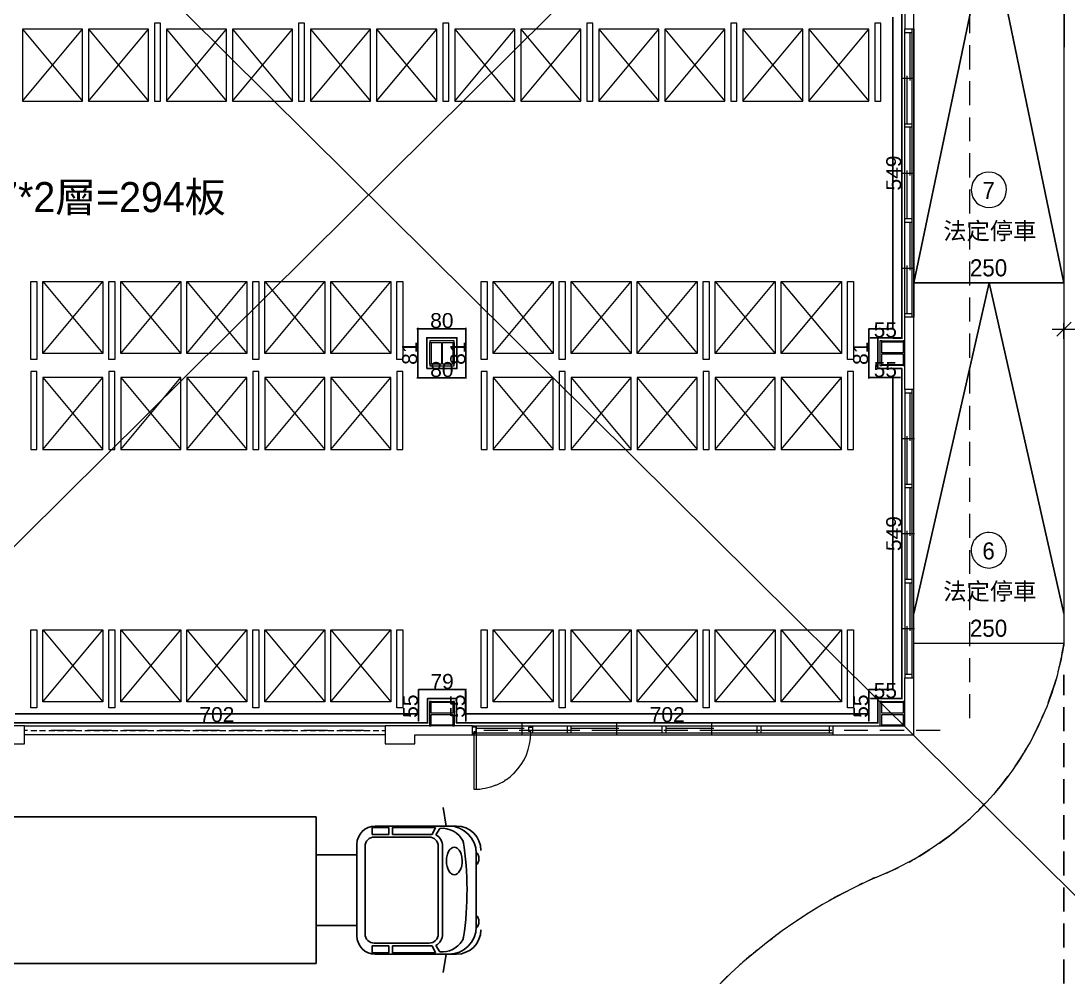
# Model space of a CAD drawing. Header units: millimetres. Extents: x -15161 to 10473752, y -72817 to 33960.
# Drawn here: x 37351 to 39095, y 73 to 1664 of the extents above; entities that cross this region are included whole.
import ezdxf

# ---------------------------------------------------------------- set-up
doc = ezdxf.new("R2010")
doc.units = ezdxf.units.MM
doc.layers.add('PDF_幾何圖形', color=7, linetype='Continuous')
doc.layers.add('PDF_文字', color=7, linetype='Continuous')
doc.styles.add('PDF PMingLiU', font='PMingLiU.ttf')
doc.styles.get("Standard").update_dxf_attribs({"font": 'arial.ttf'})
doc.dimstyles.new('ISO-25', dxfattribs={"dimtxt": 25, "dimasz": 2.5, "dimexe": 1.25, "dimexo": 0.625, "dimtad": 1, "dimdec": 0, "dimtxsty": 'Standard', "dimcen": 2.5, "dimadec": 0, "dimazin": 0, "dimtfac": 1, "dimtdec": 0, "dimtmove": 0, "dimatfit": 3, "dimfxl": 1, "dimarcsym": 0})

# ---------------------------------------------------------------- blocks, each defined once
blk = doc.blocks.new('拆除後的建築底圖1131126')
at = {"layer": 'PDF_幾何圖形', "lineweight": 0}
for points in [[(13204.8, 3028.9), (12854.7, 3028.9, -0.000209), (12854.3, 625.2)], [(13203.6, 660.3, 0.011407), (13204.8, 702.3, -0.254152), (12816.2, -11.6)], [(12843.7, 576.5, -0.029059), (12822.9, 515.1, -0.063435), (12758.2, 402.5, -0.131849), (12552, 242.9, 0.263444), (12040.5, -420.6), (12269.6, -391.4), (12411, -373.2, -0.124958), (12546.5, -169.9, -0.064904), (12646.8, -99.2)], [(11908.4, 391.9, -0.098021), (11872.4, 384.7), (11872.4, 478.7), (11875.4, 478.7), (11875.4, 384.7)]]:
    blk.add_lwpolyline(points, format="xyb", dxfattribs=at)
for points in [[(12854.7, 1228.6), (12729.8, 1828.5), (12604.5, 1228.6), (12729.8, 1828.5)], [(12604.5, 1228.6), (12604.5, 1828.5), (12854.7, 1828.5), (12854.7, 1228.6)], [(12854.7, 1828.5), (12854.7, 1228.6), (12604.5, 1228.6), (12604.5, 1828.5)], [(12589.6, 1171.4), (12589.6, 1651.1), (12604.5, 1651.1), (12604.5, 1171.4)], [(12854.7, 678.1), (12729.8, 1228.6), (12604.5, 678.1), (12729.8, 1228.6)], [(12604.5, 628.2), (12604.5, 1228.6), (12854.7, 1228.6), (12854.7, 628.2)], [(12854.7, 1228.6), (12854.7, 628.2), (12604.5, 628.2), (12604.5, 1228.6)], [(11798.3, 1093.1), (11798.3, 1090.5), (11839, 1090.5), (11839, 1093.1), (11819.5, 1093.1), (11819.5, 1129.1), (11839, 1129.1), (11839, 1132), (11798.3, 1132), (11798.3, 1129.1), (11817.8, 1129.1), (11817.8, 1093.1)], [(11798.3, 1093.1), (11798.3, 1129.1), (11800.4, 1129.1), (11800.4, 1093.1)], [(11837.3, 1093.1), (11837.3, 1129.1), (11839, 1129.1), (11839, 1093.1)], [(12586.7, 1090.9), (12589.6, 1090.9), (12589.6, 1131.6), (12586.7, 1131.6), (12586.7, 1112.1), (12551.1, 1112.1), (12551.1, 1131.6), (12548.1, 1131.6), (12548.1, 1090.9), (12551.1, 1090.9), (12551.1, 1110.4), (12586.7, 1110.4)], [(12551.1, 1129.5), (12551.1, 1131.6), (12586.7, 1131.6), (12586.7, 1129.5)], [(12551.1, 1090.9), (12551.1, 1092.6), (12586.7, 1092.6), (12586.7, 1090.9)], [(12854.7, 575.7), (12854.7, 541.8)], [(11836.8, 491), (11839.4, 491), (11839.4, 531.2), (11836.8, 531.2), (11836.8, 512.2), (11800.8, 512.2), (11800.8, 531.2), (11797.9, 531.2), (11797.9, 491), (11800.8, 491), (11800.8, 510), (11836.8, 510)], [(11800.8, 529.5), (11800.8, 531.2), (11836.8, 531.2), (11836.8, 529.5)], [(12586.7, 491), (12589.6, 491), (12589.6, 531.2), (12586.7, 531.2), (12586.7, 512.2), (12551.1, 512.2), (12551.1, 531.2), (12548.1, 531.2), (12548.1, 491), (12551.1, 491), (12551.1, 510), (12586.7, 510)], [(12551.1, 529.5), (12551.1, 531.2), (12586.7, 531.2), (12586.7, 529.5)], [(12854.7, 521.9), (12854.7, 482.1)], [(10282.5, 168.8), (10282.5, 145.9), (10289.3, 145.9), (10289.3, 73.9), (10354.1, 73.9), (10354.1, 475.7), (10418.4, 475.7), (11018.4, 475.7), (11073.4, 475.7), (11073.4, 460.9), (11123.4, 460.9), (11123.4, 491), (11018.4, 491), (10418.4, 491), (10339.3, 491), (10339.3, 216.2), (10282.5, 216.2), (10282.5, 168.8)], [(11800.8, 491), (11800.8, 492.7), (11836.8, 492.7), (11836.8, 491)], [(12551.1, 491), (12551.1, 492.7), (12586.7, 492.7), (12586.7, 491)], [(12854.7, 461.8), (12854.7, 422)], [(12854.7, 402.1), (12854.7, 361.8)], [(12854.7, 341.9), (12854.7, 301.7)], [(12854.7, 281.8), (12854.7, 242)], [(12854.7, 221.7), (12854.7, 181.9)], [(12854.7, 162), (12854.7, 121.8)], [(12854.7, 101.9), (12854.7, 61.7)]]:
    blk.add_lwpolyline(points, close=True, dxfattribs=at)
at = {"layer": 'PDF_幾何圖形', "lineweight": 5}
for points in [[(12604.5, 1228.6), (12604.5, 1828.5), (12854.7, 1828.5), (12854.7, 1228.6)], [(12604.5, 628.2), (12604.5, 1228.6), (12854.7, 1228.6), (12854.7, 628.2)]]:
    blk.add_lwpolyline(points, close=True, dxfattribs=at)
at = {"layer": 'PDF_幾何圖形', "lineweight": 0}
for points in [[(12604.5, 1651.1), (12604.5, 1791.3), (12589.6, 1791.3), (12589.6, 1651.1)], [(12697.2, 1684.1), (12697.2, 1643.9)], [(12589.6, 1645.2), (12601.5, 1645.2)], [(12597.7, 1645.2), (12597.7, 1565.2)], [(12601.5, 1651.1), (12601.5, 1171.4)], [(12697.2, 1624), (12697.2, 1583.8)], [(12593.5, 1493.2), (12593.5, 1573.2)], [(12585.4, 1569.4), (12605.7, 1569.4)], [(12697.2, 1563.9), (12697.2, 1524.1)], [(12697.2, 1503.8), (12697.2, 1464)], [(12589.6, 1493.2), (12601.5, 1493.2)], [(12601.5, 1487.3), (12589.6, 1487.3)], [(12597.7, 1487.3), (12597.7, 1407.2)], [(12697.2, 1444.1), (12697.2, 1403.8)], [(12593.5, 1335.3), (12593.5, 1415.3)], [(12585.4, 1411), (12605.7, 1411)], [(12697.2, 1383.9), (12697.2, 1343.7)], [(12589.6, 1335.3), (12601.5, 1335.3)], [(12589.6, 1329.3), (12601.5, 1329.3)], [(12597.7, 1329.3), (12597.7, 1249.3)], [(12697.2, 1323.8), (12697.2, 1284)], [(12593.5, 1177.3), (12593.5, 1257.3)], [(12697.2, 1263.7), (12697.2, 1223.9)], [(12585.4, 1253.1), (12605.7, 1253.1)], [(12697.2, 1204), (12697.2, 1163.8)], [(12589.6, 1177.3), (12601.5, 1177.3)], [(12589.6, 1051.1), (12589.6, 1171.4)], [(12697.2, 1143.9), (12697.2, 1103.6)], [(12697.2, 1083.7), (12697.2, 1043.9)], [(12469.4, 478.7), (11869.4, 478.7), (11869.4, 491), (11723.8, 491), (11723.8, 475.7), (11123.4, 475.7), (11123.4, 491), (11723.8, 491), (11723.8, 460.9), (11773.7, 460.9), (11773.7, 475.7), (11869.4, 475.7), (11869.4, 491), (12469.4, 491), (12589.6, 491), (12589.6, 571), (12604.5, 571), (12604.5, 1051.1), (12589.6, 1051.1), (12589.6, 571)], [(12601.5, 1051.1), (12601.5, 571)], [(12589.6, 1045.2), (12601.5, 1045.2)], [(12597.7, 1045.2), (12597.7, 965.2)], [(12697.2, 1023.6), (12697.2, 983.8)], [(12585.4, 969), (12605.7, 969)], [(12593.5, 893.2), (12593.5, 973.2)], [(12697.2, 963.9), (12697.2, 923.7)], [(12589.6, 893.2), (12601.5, 893.2)], [(12697.2, 903.8), (12697.2, 863.6)], [(12601.5, 887.3), (12589.6, 887.3)], [(12597.7, 887.3), (12597.7, 807.3)], [(12697.2, 843.7), (12697.2, 803.9)], [(12585.4, 811.1), (12605.7, 811.1)], [(12593.5, 735.3), (12593.5, 815.3)], [(12697.2, 783.6), (12697.2, 743.8)], [(12589.6, 735.3), (12601.5, 735.3)], [(12589.6, 728.9), (12601.5, 728.9)], [(12597.7, 728.9), (12597.7, 648.9)], [(12697.2, 723.9), (12697.2, 683.6)], [(12697.2, 663.7), (12697.2, 623.5)], [(12585.4, 653.1), (12605.7, 653.1)], [(12593.5, 576.9), (12593.5, 657)], [(12697.2, 603.6), (12697.2, 563.8)], [(12589.6, 576.9), (12601.5, 576.9)], [(12469.4, 491), (12469.4, 475.7), (12604.5, 475.7), (12604.5, 571)], [(12697.2, 543.5), (12697.2, 503.7)], [(11869.4, 478.7), (11872.4, 478.7), (11872.4, 481.7), (11875.4, 481.7), (11875.4, 488.9), (11869.4, 488.9)], [(11875.4, 491), (11875.4, 478.7)], [(11951.6, 494.8), (11951.6, 474.9)], [(11969.4, 491), (11969.4, 478.7), (11966.4, 478.7), (11966.4, 481.7), (11963.4, 481.7), (11963.4, 488.9), (11969.4, 488.9)], [(12027.4, 491), (12027.4, 478.7)], [(12033.3, 491), (12033.3, 478.7)], [(12109.5, 494.8), (12109.5, 474.9)], [(12185.3, 478.7), (12185.3, 491)], [(12191.6, 491), (12191.6, 478.7)], [(12267.4, 494.8), (12267.4, 474.9)], [(12343.6, 478.7), (12343.6, 491)], [(12349.6, 491), (12349.6, 478.7)], [(12463.5, 491), (12463.5, 478.7)], [(11128.5, 483.4), (11123.4, 483.4), (11123.8, 482.9)], [(11133.6, 483.4), (11143.7, 483.4)], [(11148.4, 483.4), (11158.5, 483.4)], [(11163.6, 483.4), (11173.8, 483.4)], [(11178.4, 483.4), (11188.6, 483.4)], [(11193.7, 483.4), (11203.4, 483.4)], [(11208.5, 483.4), (11218.7, 483.4)], [(11223.7, 483.4), (11233.5, 483.4)], [(11238.6, 483.4), (11248.7, 483.4)], [(11253.8, 483.4), (11263.5, 483.4)], [(11268.6, 483.4), (11278.8, 483.4)], [(11283.4, 483.4), (11293.6, 483.4)], [(11298.7, 483.4), (11308.4, 483.4)], [(11313.5, 483.4), (11323.7, 483.4)], [(11328.8, 483.4), (11338.5, 483.4)], [(11343.6, 483.4), (11353.7, 483.4)], [(11358.8, 483.4), (11368.6, 483.4)], [(11373.6, 483.4), (11383.8, 483.4)], [(11388.5, 483.4), (11398.6, 483.4)], [(11403.7, 483.4), (11413.4, 483.4)], [(11418.5, 483.4), (11428.7, 483.4)], [(11433.8, 483.4), (11443.5, 483.4)], [(11448.6, 483.4), (11458.7, 483.4)], [(11463.8, 483.4), (11473.6, 483.4)], [(11478.6, 483.4), (11488.8, 483.4)], [(11493.5, 483.4), (11503.6, 483.4)], [(11508.7, 483.4), (11518.9, 483.4)], [(11523.5, 483.4), (11533.7, 483.4)], [(11538.8, 483.4), (11548.5, 483.4)], [(11553.6, 483.4), (11563.7, 483.4)], [(11568.8, 483.4), (11578.6, 483.4)], [(11583.6, 483.4), (11593.8, 483.4)], [(11598.9, 483.4), (11608.6, 483.4)], [(11613.7, 483.4), (11623.9, 483.4)], [(11628.5, 483.4), (11638.7, 483.4)], [(11643.8, 483.4), (11653.5, 483.4)], [(11658.6, 483.4), (11668.7, 483.4)], [(11673.8, 483.4), (11683.6, 483.4)], [(11688.6, 483.4), (11698.8, 483.4)], [(11703.9, 483.4), (11713.6, 483.4)], [(11718.7, 483.4), (11723.8, 483.4), (11724.2, 482.9)], [(11869.4, 475.7), (12469.4, 475.7)], [(11875.4, 486.8), (11955.4, 486.8)], [(12027.4, 482.9), (11947.3, 482.9)], [(12033.3, 486.8), (12113.3, 486.8)], [(12185.3, 482.9), (12105.3, 482.9)], [(12191.6, 486.8), (12271.7, 486.8)], [(12343.6, 482.9), (12263.6, 482.9)], [(12463.5, 482.9), (12349.6, 482.9)]]:
    blk.add_lwpolyline(points, dxfattribs=at)
at = {"layer": 'PDF_幾何圖形', "lineweight": 9}
for points in [[(12842.8, 1139.6), (12866.5, 1162.9)], [(12854.7, 1135), (12854.7, 1161.2)], [(12834.8, 1151.1), (12854.7, 1151.1), (13204.8, 1151.1), (13224.7, 1151.1)]]:
    blk.add_lwpolyline(points, dxfattribs=at)
at = {"layer": 'PDF_幾何圖形', "lineweight": 5}
for points in [[(12709, 804.3), (12706.5, 801.8), (12706.1, 800.5)], [(12702.3, 772.1), (12702.7, 770.9), (12703.1, 770), (12704, 768.7), (12704.4, 767.5)], [(11208.1, 483.4), (11167.9, 483.4)], [(11268.2, 483.4), (11228, 483.4)], [(11327.9, 483.4), (11288.1, 483.4)], [(11388, 483.4), (11348.2, 483.4)], [(11448.2, 483.4), (11407.9, 483.4)], [(11508.3, 483.4), (11468, 483.4)], [(11568, 483.4), (11528.2, 483.4)], [(11628.1, 483.4), (11588.3, 483.4)], [(11688.2, 483.4), (11648, 483.4)], [(11928.3, 483.4), (11888.1, 483.4)], [(11988.4, 483.4), (11948.2, 483.4)], [(12048.1, 483.4), (12008.3, 483.4)], [(12108.2, 483.4), (12068.4, 483.4)], [(12168.4, 483.4), (12128.1, 483.4)], [(12228.1, 483.4), (12188.3, 483.4)], [(12288.2, 483.4), (12248.4, 483.4)], [(12348.3, 483.4), (12308.1, 483.4)], [(12408.4, 483.4), (12368.2, 483.4)], [(12468.1, 483.4), (12428.3, 483.4)], [(12528.2, 483.4), (12488.5, 483.4)], [(12588.4, 483.4), (12548.1, 483.4)], [(12648.5, 483.4), (12608.3, 483.4)]]:
    blk.add_lwpolyline(points, dxfattribs=at)
at = {"layer": 'PDF_幾何圖形', "lineweight": 0}
for centre, radius, start, end in [((11872, 478.8), 94.4, 315.1006, 359.9191), ((12439.9, 655.7), 406.3, 325.1769, 330.8122), ((12308.8, 742.5), 563.5, 319.3971, 323.4727), ((12357.1, 707.9), 504.2, 291.3361, 296.1199), ((12572.1, -69.5), 286.4, 121.0033, 125.0445), ((11994.6, 623.8), 613.8, 306.4055, 308.2948), ((13144.7, -854.5), 1259.6, 129.4925, 130.4221)]:
    blk.add_arc(centre, radius, start, end, dxfattribs=at)
at = {"layer": 'PDF_幾何圖形', "lineweight": 5}
for centre, radius, start, end in [((12439.9, 655.7), 406.3, 325.1769, 330.8122), ((12308.8, 742.5), 563.5, 319.3971, 323.4727), ((12357.1, 707.9), 504.2, 291.3361, 296.1199), ((12572.1, -69.5), 286.4, 121.0033, 125.0445), ((11994.6, 623.8), 613.8, 306.4055, 308.2948), ((13144.7, -854.5), 1259.6, 129.4925, 130.4221)]:
    blk.add_arc(centre, radius, start, end, dxfattribs=at)
for points in [[(12759, 1383.1), (12757.8, 1422.5), (12701.4, 1422.4), (12700.2, 1383.1)], [(12700.2, 1383.1), (12701.7, 1344.4), (12757.4, 1344), (12759, 1383.1)], [(12729.8, 812.8), (12720.9, 812.2), (12715.8, 810.2), (12709, 804.3)], [(12759, 783.1), (12759.2, 799.6), (12746, 812.3), (12729.8, 812.8)], [(12702.7, 795.4), (12701.2, 791), (12699.8, 788), (12700.2, 783.1)], [(12706.1, 800.5), (12703.6, 798.4), (12704.6, 798.2), (12702.7, 795.4)], [(12700.2, 783.1), (12699.8, 779.2), (12700.8, 775.8), (12702.3, 772.1)], [(12704.4, 767.5), (12708.1, 764.1), (12704.5, 766.2), (12708.2, 762.8)], [(12729.8, 753.5), (12746, 754), (12759.2, 766.7), (12759, 783.1)], [(12708.2, 762.8), (12715, 756.4), (12720.5, 754.1), (12729.8, 753.5)], [(12846.2, 587.1), (12849.8, 600.3), (12852.3, 614.6), (12854.7, 628.2)], [(12828.4, 529.5), (12832.9, 542.2), (12837.6, 554.7), (12841.1, 567.6)], [(12803.9, 474.9), (12810.4, 486.2), (12815.8, 499.4), (12821.2, 511.3)], [(12694.6, 333.5), (12704.2, 342.3), (12714.5, 351.7), (12723, 361.4)], [(12647.6, 295.8), (12658.3, 303.5), (12669.4, 311.7), (12679.4, 320.4)], [(12596.8, 264), (12607.9, 270.9), (12620.5, 277.3), (12631.1, 284.8)], [(12529.5, 233.6), (12524.2, 230.4), (12516.9, 228.1), (12511.7, 224.7)], [(12540.5, 238.2), (12536.7, 236.9), (12532.9, 234.2), (12529.5, 233.6)], [(12493.5, 215.8), (12487.9, 212.9), (12481.5, 209.8), (12476.2, 206.5)], [(12476.2, 206.5), (12469.4, 203.7), (12464.7, 199.8), (12458.4, 196.7)], [(12441.5, 186.6), (12435.5, 183), (12430.2, 180), (12424.5, 176)], [(12391.1, 153.5), (12385.8, 150.4), (12380.1, 145.3), (12375, 142.1)], [(12328, 104.4), (12323.1, 100), (12317.9, 95.9), (12313.2, 91.3)], [(12298.3, 77.7), (12292.9, 72.9), (12289.2, 68.5), (12283.9, 63.8)]]:
    blk.add_open_spline(points, degree=3, dxfattribs=at)
at = {"layer": 'PDF_幾何圖形', "lineweight": 0}
for points in [[(12846.2, 587.1), (12849.8, 600.3), (12852.3, 614.6), (12854.7, 628.2)], [(12854.3, 625.2), (12852.5, 620.5), (12853.1, 614.6), (12851.3, 610)], [(12851.3, 610), (12849.5, 598.7), (12846.3, 587.7), (12843.7, 576.5)], [(12828.4, 529.5), (12832.9, 542.2), (12837.6, 554.7), (12841.1, 567.6)], [(12803.9, 474.9), (12810.4, 486.2), (12815.8, 499.4), (12821.2, 511.3)], [(11924.5, 400.8), (11928.8, 402.9), (11935.4, 408.7), (11938.9, 412.2)], [(11908.4, 391.9), (11912.9, 394), (11921.3, 397.5), (11924.5, 400.8)], [(12694.6, 333.5), (12704.2, 342.3), (12714.5, 351.7), (12723, 361.4)], [(12647.6, 295.8), (12658.3, 303.5), (12669.4, 311.7), (12679.4, 320.4)], [(12596.8, 264), (12607.9, 270.9), (12620.5, 277.3), (12631.1, 284.8)], [(12529.5, 233.6), (12524.2, 230.4), (12516.9, 228.1), (12511.7, 224.7)], [(12540.5, 238.2), (12536.7, 236.9), (12532.9, 234.2), (12529.5, 233.6)], [(12493.5, 215.8), (12487.9, 212.9), (12481.5, 209.8), (12476.2, 206.5)], [(12476.2, 206.5), (12469.4, 203.7), (12464.7, 199.8), (12458.4, 196.7)], [(12441.5, 186.6), (12435.5, 183), (12430.2, 180), (12424.5, 176)], [(12391.1, 153.5), (12385.8, 150.4), (12380.1, 145.3), (12375, 142.1)], [(12328, 104.4), (12323.1, 100), (12317.9, 95.9), (12313.2, 91.3)], [(12298.3, 77.7), (12292.9, 72.9), (12289.2, 68.5), (12283.9, 63.8)]]:
    blk.add_open_spline(points, degree=3, dxfattribs=at)
at = {"layer": 'PDF_文字', "attachment_point": 4, "style": 'PDF PMingLiU'}
for s, insert, char_height in [('7', (12718.8, 1382.3), 28.4), ('法定停車', (12653.6, 1313.3), 28.45), ('250', (12698, 1253.2), 28.45), ('6', (12718.8, 781.9), 28.4), ('法定停車', (12653.6, 713.3), 28.45), ('250', (12698, 653.2), 28.45)]:
    blk.add_mtext(s, dxfattribs=dict(at, insert=insert, char_height=char_height))
blk = doc.blocks.new('*D40')
at = {"color": 0, "lineweight": -2, "transparency": 16777216}
for p, q in [((38817.9, 1683.4), (38817.9, 1139)), ((38818.5, 1685.9), (38819.2, 1685.9)), ((38818.5, 1136.5), (38819.2, 1136.5))]:
    blk.add_line(p, q, dxfattribs=at)
at = {"color": 0, "transparency": 16777216}
for points in [[(38817.5, 1683.4), (38818.3, 1683.4), (38817.9, 1685.9)], [(38817.5, 1139), (38818.3, 1139), (38817.9, 1136.5)]]:
    blk.add_solid(points, dxfattribs=at)
at = {"layer": 'Defpoints', "color": 0, "transparency": 16777216}
for p in [(38817.9, 1685.9), (38817.9, 1136.5), (38817.9, 1136.5)]:
    blk.add_point(p, dxfattribs=at)
at = {"color": 0, "transparency": 16777216, "insert": (38804.5, 1411.2), "char_height": 25, "attachment_point": 5, "rotation": 90}
blk.add_mtext('549', dxfattribs=at)
blk = doc.blocks.new('*D41')
at = {"color": 0, "lineweight": -2, "transparency": 16777216}
for p, q in [((38762.7, 1137.3), (38762.7, 1137.9)), ((38815.4, 1136.7), (38765.2, 1136.7)), ((38817.9, 1137.3), (38817.9, 1137.9))]:
    blk.add_line(p, q, dxfattribs=at)
at = {"color": 0, "transparency": 16777216}
for points in [[(38765.2, 1137.1), (38765.2, 1136.2), (38762.7, 1136.7)], [(38815.4, 1137.1), (38815.4, 1136.2), (38817.9, 1136.7)]]:
    blk.add_solid(points, dxfattribs=at)
at = {"layer": 'Defpoints', "color": 0, "transparency": 16777216}
for p in [(38762.7, 1136.7), (38762.7, 1136.7), (38817.9, 1136.6)]:
    blk.add_point(p, dxfattribs=at)
at = {"color": 0, "transparency": 16777216, "insert": (38790.3, 1150), "char_height": 25, "attachment_point": 5}
blk.add_mtext('55', dxfattribs=at)
blk = doc.blocks.new('*D42')
at = {"color": 0, "lineweight": -2, "transparency": 16777216}
for p, q in [((38763.3, 1151.7), (38763.9, 1151.7)), ((38762.7, 1149.2), (38762.7, 1073.1)), ((38763.3, 1070.6), (38763.9, 1070.6))]:
    blk.add_line(p, q, dxfattribs=at)
at = {"color": 0, "transparency": 16777216}
for points in [[(38762.3, 1149.2), (38763.1, 1149.2), (38762.7, 1151.7)], [(38762.3, 1073.1), (38763.1, 1073.1), (38762.7, 1070.6)]]:
    blk.add_solid(points, dxfattribs=at)
at = {"layer": 'Defpoints', "color": 0, "transparency": 16777216}
for p in [(38762.7, 1151.7), (38762.7, 1070.6), (38762.7, 1070.6)]:
    blk.add_point(p, dxfattribs=at)
at = {"color": 0, "transparency": 16777216, "insert": (38749.3, 1111.1), "char_height": 25, "attachment_point": 5, "rotation": 90}
blk.add_mtext('81', dxfattribs=at)
blk = doc.blocks.new('*D43')
at = {"color": 0, "lineweight": -2, "transparency": 16777216}
for p, q in [((38762.7, 1070), (38762.7, 1069.3)), ((38765.2, 1070.6), (38815.4, 1070.6)), ((38817.9, 1071.2), (38817.9, 1071.8))]:
    blk.add_line(p, q, dxfattribs=at)
at = {"color": 0, "transparency": 16777216}
for points in [[(38765.2, 1071), (38765.2, 1070.2), (38762.7, 1070.6)], [(38815.4, 1071), (38815.4, 1070.2), (38817.9, 1070.6)]]:
    blk.add_solid(points, dxfattribs=at)
at = {"layer": 'Defpoints', "color": 0, "transparency": 16777216}
for p in [(38762.7, 1070.6), (38817.9, 1070.6), (38817.9, 1070.6)]:
    blk.add_point(p, dxfattribs=at)
at = {"color": 0, "transparency": 16777216, "insert": (38790.3, 1083.9), "char_height": 25, "attachment_point": 5}
blk.add_mtext('55', dxfattribs=at)
blk = doc.blocks.new('*D44')
at = {"color": 0, "lineweight": -2, "transparency": 16777216}
for p, q in [((38817.3, 1085.6), (38816.7, 1085.6)), ((38817.9, 1083.1), (38817.9, 538.7)), ((38818.5, 536.2), (38819.2, 536.2))]:
    blk.add_line(p, q, dxfattribs=at)
at = {"color": 0, "transparency": 16777216}
for points in [[(38817.5, 1083.1), (38818.3, 1083.1), (38817.9, 1085.6)], [(38817.5, 538.7), (38818.3, 538.7), (38817.9, 536.2)]]:
    blk.add_solid(points, dxfattribs=at)
at = {"layer": 'Defpoints', "color": 0, "transparency": 16777216}
for p in [(38817.9, 1085.6), (38817.9, 536.2), (38817.9, 536.2)]:
    blk.add_point(p, dxfattribs=at)
at = {"color": 0, "transparency": 16777216, "insert": (38804.5, 810.9), "char_height": 25, "attachment_point": 5, "rotation": 90}
blk.add_mtext('549', dxfattribs=at)
blk = doc.blocks.new('*D45')
at = {"color": 0, "lineweight": -2, "transparency": 16777216}
for p, q in [((38762.9, 536.8), (38762.9, 537.5)), ((38815.4, 536.2), (38765.4, 536.2)), ((38817.9, 536.8), (38817.9, 537.5))]:
    blk.add_line(p, q, dxfattribs=at)
at = {"color": 0, "transparency": 16777216}
for points in [[(38765.4, 536.6), (38765.4, 535.8), (38762.9, 536.2)], [(38815.4, 536.6), (38815.4, 535.8), (38817.9, 536.2)]]:
    blk.add_solid(points, dxfattribs=at)
at = {"layer": 'Defpoints', "color": 0, "transparency": 16777216}
for p in [(38762.9, 536.2), (38762.9, 536.2), (38817.9, 536.2)]:
    blk.add_point(p, dxfattribs=at)
at = {"color": 0, "transparency": 16777216, "insert": (38790.4, 549.5), "char_height": 25, "attachment_point": 5}
blk.add_mtext('55', dxfattribs=at)
blk = doc.blocks.new('*D46')
at = {"color": 0, "lineweight": -2, "transparency": 16777216}
for p, q in [((38762.9, 548.7), (38762.9, 498.5)), ((38763.5, 551.2), (38764.1, 551.2)), ((38763.5, 496), (38764.1, 496))]:
    blk.add_line(p, q, dxfattribs=at)
at = {"color": 0, "transparency": 16777216}
for points in [[(38762.5, 548.7), (38763.3, 548.7), (38762.9, 551.2)], [(38762.5, 498.5), (38763.3, 498.5), (38762.9, 496)]]:
    blk.add_solid(points, dxfattribs=at)
at = {"layer": 'Defpoints', "color": 0, "transparency": 16777216}
for p in [(38762.9, 551.2), (38762.9, 496), (38762.9, 496)]:
    blk.add_point(p, dxfattribs=at)
at = {"color": 0, "transparency": 16777216, "insert": (38749.6, 523.6), "char_height": 25, "attachment_point": 5, "rotation": 90}
blk.add_mtext('55', dxfattribs=at)
blk = doc.blocks.new('*D47')
at = {"color": 0, "lineweight": -2, "transparency": 16777216}
for p, q in [((38076.4, 495.4), (38076.4, 494.7)), ((38775.4, 496), (38078.9, 496)), ((38777.9, 495.4), (38777.9, 494.7))]:
    blk.add_line(p, q, dxfattribs=at)
at = {"color": 0, "transparency": 16777216}
for points in [[(38078.9, 496.4), (38078.9, 495.6), (38076.4, 496)], [(38775.4, 496.4), (38775.4, 495.6), (38777.9, 496)]]:
    blk.add_solid(points, dxfattribs=at)
at = {"layer": 'Defpoints', "color": 0, "transparency": 16777216}
for p in [(38076.4, 496), (38076.4, 496), (38777.9, 496)]:
    blk.add_point(p, dxfattribs=at)
at = {"color": 0, "transparency": 16777216, "insert": (38427.1, 509.4), "char_height": 25, "attachment_point": 5}
blk.add_mtext('702', dxfattribs=at)
blk = doc.blocks.new('*D48')
at = {"color": 0, "lineweight": -2, "transparency": 16777216}
for p, q in [((38091.4, 548.7), (38091.4, 498.5)), ((38092, 551.2), (38092.6, 551.2)), ((38092, 496), (38092.6, 496))]:
    blk.add_line(p, q, dxfattribs=at)
at = {"color": 0, "transparency": 16777216}
for points in [[(38090.9, 548.7), (38091.8, 548.7), (38091.4, 551.2)], [(38090.9, 498.5), (38091.8, 498.5), (38091.4, 496)]]:
    blk.add_solid(points, dxfattribs=at)
at = {"layer": 'Defpoints', "color": 0, "transparency": 16777216}
for p in [(38091.4, 551.2), (38091.4, 496), (38091.4, 496)]:
    blk.add_point(p, dxfattribs=at)
at = {"color": 0, "transparency": 16777216, "insert": (38078, 523.6), "char_height": 25, "attachment_point": 5, "rotation": 90}
blk.add_mtext('55', dxfattribs=at)
blk = doc.blocks.new('*D49')
at = {"color": 0, "lineweight": -2, "transparency": 16777216}
for p, q in [((38012.8, 550.6), (38012.8, 550)), ((38088.9, 551.2), (38015.3, 551.2)), ((38091.4, 550.6), (38091.4, 550))]:
    blk.add_line(p, q, dxfattribs=at)
at = {"color": 0, "transparency": 16777216}
for points in [[(38015.3, 551.6), (38015.3, 550.8), (38012.8, 551.2)], [(38088.9, 551.6), (38088.9, 550.8), (38091.4, 551.2)]]:
    blk.add_solid(points, dxfattribs=at)
at = {"layer": 'Defpoints', "color": 0, "transparency": 16777216}
for p in [(38012.8, 551.2), (38012.8, 551.2), (38091.4, 551.2)]:
    blk.add_point(p, dxfattribs=at)
at = {"color": 0, "transparency": 16777216, "insert": (38052.1, 564.6), "char_height": 25, "attachment_point": 5}
blk.add_mtext('79', dxfattribs=at)
blk = doc.blocks.new('*D50')
at = {"color": 0, "lineweight": -2, "transparency": 16777216}
for p, q in [((38012.8, 548.7), (38012.8, 498.5)), ((38013.5, 551.2), (38014.1, 551.2)), ((38013.5, 496), (38014.1, 496))]:
    blk.add_line(p, q, dxfattribs=at)
at = {"color": 0, "transparency": 16777216}
for points in [[(38012.4, 548.7), (38013.2, 548.7), (38012.8, 551.2)], [(38012.4, 498.5), (38013.2, 498.5), (38012.8, 496)]]:
    blk.add_solid(points, dxfattribs=at)
at = {"layer": 'Defpoints', "color": 0, "transparency": 16777216}
for p in [(38012.8, 551.2), (38012.8, 496), (38012.8, 496)]:
    blk.add_point(p, dxfattribs=at)
at = {"color": 0, "transparency": 16777216, "insert": (37999.5, 523.6), "char_height": 25, "attachment_point": 5, "rotation": 90}
blk.add_mtext('55', dxfattribs=at)
blk = doc.blocks.new('*D51')
at = {"color": 0, "lineweight": -2, "transparency": 16777216}
for p, q in [((37326.1, 496.6), (37326.1, 497.2)), ((37328.6, 496), (38025.3, 496)), ((38027.8, 495.4), (38027.8, 494.7))]:
    blk.add_line(p, q, dxfattribs=at)
at = {"color": 0, "transparency": 16777216}
for points in [[(37328.6, 496.4), (37328.6, 495.6), (37326.1, 496)], [(38025.3, 496.4), (38025.3, 495.6), (38027.8, 496)]]:
    blk.add_solid(points, dxfattribs=at)
at = {"layer": 'Defpoints', "color": 0, "transparency": 16777216}
for p in [(37326.1, 496), (38027.8, 496), (38027.8, 496)]:
    blk.add_point(p, dxfattribs=at)
at = {"color": 0, "transparency": 16777216, "insert": (37677, 509.4), "char_height": 25, "attachment_point": 5}
blk.add_mtext('702', dxfattribs=at)
blk = doc.blocks.new('*D97')
at = {"color": 0, "lineweight": -2, "transparency": 16777216}
for p, q in [((38011.6, 1152.6), (38011.6, 1153.3)), ((38014.1, 1152), (38089.3, 1152)), ((38091.8, 1152.6), (38091.8, 1153.3))]:
    blk.add_line(p, q, dxfattribs=at)
at = {"color": 0, "transparency": 16777216}
for points in [[(38014.1, 1152.4), (38014.1, 1151.6), (38011.6, 1152)], [(38089.3, 1152.4), (38089.3, 1151.6), (38091.8, 1152)]]:
    blk.add_solid(points, dxfattribs=at)
at = {"layer": 'Defpoints', "color": 0, "transparency": 16777216}
for p in [(38011.6, 1152), (38091.8, 1152), (38091.8, 1152)]:
    blk.add_point(p, dxfattribs=at)
at = {"color": 0, "transparency": 16777216, "insert": (38051.7, 1165.4), "char_height": 25, "attachment_point": 5}
blk.add_mtext('80', dxfattribs=at)
blk = doc.blocks.new('*D98')
at = {"color": 0, "lineweight": -2, "transparency": 16777216}
for p, q in [((38092.4, 1152), (38093, 1152)), ((38091.8, 1149.5), (38091.8, 1073)), ((38092.4, 1070.5), (38093, 1070.5))]:
    blk.add_line(p, q, dxfattribs=at)
at = {"color": 0, "transparency": 16777216}
for points in [[(38091.4, 1149.5), (38092.2, 1149.5), (38091.8, 1152)], [(38091.4, 1073), (38092.2, 1073), (38091.8, 1070.5)]]:
    blk.add_solid(points, dxfattribs=at)
at = {"layer": 'Defpoints', "color": 0, "transparency": 16777216}
for p in [(38091.8, 1152), (38091.8, 1070.5), (38091.8, 1070.5)]:
    blk.add_point(p, dxfattribs=at)
at = {"color": 0, "transparency": 16777216, "insert": (38078.4, 1111.3), "char_height": 25, "attachment_point": 5, "rotation": 90}
blk.add_mtext('81', dxfattribs=at)
blk = doc.blocks.new('*D95')
at = {"color": 0, "lineweight": -2, "transparency": 16777216}
for p, q in [((38011.6, 1071.1), (38011.6, 1071.8)), ((38089.3, 1070.5), (38014.1, 1070.5)), ((38091.8, 1071.1), (38091.8, 1071.8))]:
    blk.add_line(p, q, dxfattribs=at)
at = {"color": 0, "transparency": 16777216}
for points in [[(38014.1, 1070.9), (38014.1, 1070.1), (38011.6, 1070.5)], [(38089.3, 1070.9), (38089.3, 1070.1), (38091.8, 1070.5)]]:
    blk.add_solid(points, dxfattribs=at)
at = {"layer": 'Defpoints', "color": 0, "transparency": 16777216}
for p in [(38011.6, 1070.5), (38011.6, 1070.5), (38091.8, 1070.5)]:
    blk.add_point(p, dxfattribs=at)
at = {"color": 0, "transparency": 16777216, "insert": (38051.7, 1083.9), "char_height": 25, "attachment_point": 5}
blk.add_mtext('80', dxfattribs=at)
blk = doc.blocks.new('*D96')
at = {"color": 0, "lineweight": -2, "transparency": 16777216}
for p, q in [((38010.9, 1152), (38010.3, 1152)), ((38011.6, 1073), (38011.6, 1149.5)), ((38010.9, 1070.5), (38010.3, 1070.5))]:
    blk.add_line(p, q, dxfattribs=at)
at = {"color": 0, "transparency": 16777216}
for points in [[(38011.1, 1149.5), (38012, 1149.5), (38011.6, 1152)], [(38011.1, 1073), (38012, 1073), (38011.6, 1070.5)]]:
    blk.add_solid(points, dxfattribs=at)
at = {"layer": 'Defpoints', "color": 0, "transparency": 16777216}
for p in [(38011.6, 1152), (38011.6, 1152), (38011.6, 1070.5)]:
    blk.add_point(p, dxfattribs=at)
at = {"color": 0, "transparency": 16777216, "insert": (37998.2, 1111.3), "char_height": 25, "attachment_point": 5, "rotation": 90}
blk.add_mtext('81', dxfattribs=at)

msp = doc.modelspace()

# ---------------------------------------------------------------- linework, layer by layer
at = {"color": 8, "lineweight": 13, "ltscale": 0.13}
for p, q in [((37353.1254, 1530.9083), (37453.1254, 1650.9083)), ((37353.1254, 1650.9083), (37453.1254, 1530.9083)), ((37463.1254, 1530.9083), (37563.1254, 1650.9083)), ((37463.1254, 1650.9083), (37563.1254, 1530.9083)), ((37593.1254, 1530.9083), (37693.1254, 1650.9083)), ((37593.1254, 1650.9083), (37693.1254, 1530.9083)), ((37703.1254, 1530.9083), (37803.1254, 1650.9083)), ((37703.1254, 1650.9083), (37803.1254, 1530.9083)), ((37833.1254, 1530.9083), (37933.1254, 1650.9083)), ((37833.1254, 1650.9083), (37933.1254, 1530.9083)), ((37943.1254, 1530.9083), (38043.1254, 1650.9083)), ((37943.1254, 1650.9083), (38043.1254, 1530.9083)), ((38073.1254, 1530.9083), (38173.1254, 1650.9083)), ((38073.1254, 1650.9083), (38173.1254, 1530.9083)), ((38183.1254, 1530.9083), (38283.1254, 1650.9083)), ((38183.1254, 1650.9083), (38283.1254, 1530.9083)), ((38313.1254, 1530.9083), (38413.1254, 1650.9083)), ((38313.1254, 1650.9083), (38413.1254, 1530.9083)), ((38423.1254, 1530.9083), (38523.1254, 1650.9083)), ((38423.1254, 1650.9083), (38523.1254, 1530.9083)), ((38553.1254, 1530.9083), (38653.1254, 1650.9083)), ((38553.1254, 1650.9083), (38653.1254, 1530.9083)), ((38663.1254, 1530.9083), (38763.1254, 1650.9083)), ((38663.1254, 1650.9083), (38763.1254, 1530.9083)), ((37386.9619, 1230.6269), (37486.9619, 1110.6269)), ((37386.9619, 1110.6269), (37486.9619, 1230.6269)), ((37516.9619, 1230.6269), (37616.9619, 1110.6269)), ((37516.9619, 1110.6269), (37616.9619, 1230.6269)), ((37626.9619, 1230.6269), (37726.9619, 1110.6269)), ((37626.9619, 1110.6269), (37726.9619, 1230.6269)), ((37756.9619, 1230.6269), (37856.9619, 1110.6269)), ((37756.9619, 1110.6269), (37856.9619, 1230.6269)), ((37866.9619, 1230.6269), (37966.9619, 1110.6269)), ((37866.9619, 1110.6269), (37966.9619, 1230.6269)), ((38137.1254, 1230.6269), (38237.1254, 1110.6269)), ((38137.1254, 1110.6269), (38237.1254, 1230.6269)), ((38267.1254, 1230.6269), (38367.1254, 1110.6269)), ((38267.1254, 1110.6269), (38367.1254, 1230.6269)), ((38377.1254, 1230.6269), (38477.1254, 1110.6269)), ((38377.1254, 1110.6269), (38477.1254, 1230.6269)), ((38507.1254, 1230.6269), (38607.1254, 1110.6269)), ((38507.1254, 1110.6269), (38607.1254, 1230.6269)), ((38617.1254, 1230.6269), (38717.1254, 1110.6269)), ((38617.1254, 1110.6269), (38717.1254, 1230.6269)), ((37386.9619, 950.8126), (37486.9619, 1070.8126)), ((37386.9619, 1070.8126), (37486.9619, 950.8126)), ((37516.9619, 950.8126), (37616.9619, 1070.8126)), ((37516.9619, 1070.8126), (37616.9619, 950.8126)), ((37626.9619, 950.8126), (37726.9619, 1070.8126)), ((37626.9619, 1070.8126), (37726.9619, 950.8126)), ((37756.9619, 950.8126), (37856.9619, 1070.8126)), ((37756.9619, 1070.8126), (37856.9619, 950.8126)), ((37866.9619, 950.8126), (37966.9619, 1070.8126)), ((37866.9619, 1070.8126), (37966.9619, 950.8126)), ((38137.1254, 950.8126), (38237.1254, 1070.8126)), ((38137.1254, 1070.8126), (38237.1254, 950.8126)), ((38267.1254, 950.8126), (38367.1254, 1070.8126)), ((38267.1254, 1070.8126), (38367.1254, 950.8126)), ((38377.1254, 950.8126), (38477.1254, 1070.8126)), ((38377.1254, 1070.8126), (38477.1254, 950.8126)), ((38507.1254, 950.8126), (38607.1254, 1070.8126)), ((38507.1254, 1070.8126), (38607.1254, 950.8126)), ((38617.1254, 950.8126), (38717.1254, 1070.8126)), ((38617.1254, 1070.8126), (38717.1254, 950.8126)), ((37386.9619, 650.9855), (37486.9619, 530.9855)), ((37386.9619, 530.9855), (37486.9619, 650.9855)), ((37516.9619, 650.9855), (37616.9619, 530.9855)), ((37516.9619, 530.9855), (37616.9619, 650.9855)), ((37626.9619, 650.9855), (37726.9619, 530.9855)), ((37626.9619, 530.9855), (37726.9619, 650.9855)), ((37756.9619, 650.9855), (37856.9619, 530.9855)), ((37756.9619, 530.9855), (37856.9619, 650.9855)), ((37866.9619, 650.9855), (37966.9619, 530.9855)), ((37866.9619, 530.9855), (37966.9619, 650.9855)), ((38137.1254, 650.9855), (38237.1254, 530.9855)), ((38137.1254, 530.9855), (38237.1254, 650.9855)), ((38267.1254, 650.9855), (38367.1254, 530.9855)), ((38267.1254, 530.9855), (38367.1254, 650.9855)), ((38377.1254, 650.9855), (38477.1254, 530.9855)), ((38377.1254, 530.9855), (38477.1254, 650.9855)), ((38507.1254, 650.9855), (38607.1254, 530.9855)), ((38507.1254, 530.9855), (38607.1254, 650.9855)), ((38617.1254, 650.9855), (38717.1254, 530.9855)), ((38617.1254, 530.9855), (38717.1254, 650.9855))]:
    msp.add_line(p, q, dxfattribs=at)
at = {"color": 54, "lineweight": -3}
for p, q in [((38058.9481, 324.0708), (38053.6202, 354.656)), ((37935.8043, 309.9277), (37935.8043, 321.5502)), ((37935.8043, 321.5502), (37963.5515, 321.5502)), ((38076.0096, 324.0708), (37940.7182, 324.0708)), ((37963.5515, 321.5502), (37963.5515, 309.9277)), ((37969.3321, 309.9277), (37969.3321, 321.5502)), ((37969.3321, 321.5502), (38041.0944, 321.5502)), ((38041.0944, 321.5502), (38035.536, 309.9277)), ((38041.9196, 309.5234), (38048.3485, 320.2214)), ((37963.5515, 309.9277), (37935.8043, 309.9277)), ((38030.5484, 305.6176), (37939.1084, 305.6176)), ((38035.536, 309.9277), (37969.3321, 309.9277)), ((37910.2382, 293.5908), (37910.2382, 141.1908)), ((37923.8684, 290.3776), (37923.8684, 144.4039)), ((38045.7884, 290.3776), (38045.7884, 144.4039)), ((38052.5556, 144.0386), (38052.5556, 290.743)), ((37842.3463, 276.2212), (37910.2382, 276.2212)), ((38109.0296, 278.3508), (38109.0296, 156.4308)), ((37842.3463, 158.5604), (37910.2382, 158.5604)), ((37935.8043, 124.8539), (37935.8043, 113.2314)), ((37963.5515, 124.8539), (37935.8043, 124.8539)), ((38030.5484, 129.1639), (37939.1084, 129.1639)), ((37963.5515, 113.2314), (37963.5515, 124.8539)), ((37969.3321, 124.8539), (37969.3321, 113.2314)), ((38035.536, 124.8539), (37969.3321, 124.8539)), ((38041.0944, 113.2314), (38035.536, 124.8539)), ((38041.9196, 125.2582), (38048.3485, 114.5602)), ((37935.8043, 113.2314), (37963.5515, 113.2314)), ((38076.0096, 110.7108), (37940.7182, 110.7108)), ((37969.3321, 113.2314), (38041.0944, 113.2314)), ((38058.9481, 110.7108), (38053.6202, 80.1255))]:
    msp.add_line(p, q, dxfattribs=at)
at = {"color": 4}
for points in [[(34313.4744, 4959.9057), (41545.4633, -2209.2652)], [(41545.4633, 4959.9057), (34313.4744, -2209.2652)]]:
    msp.add_lwpolyline(points, dxfattribs=at)
at = {"color": 94}
for points in [[(38817.901, 1685.9083), (38817.901, 1136.6529), (38777.6778, 1136.6529), (38777.6778, 1085.5897), (38817.901, 1085.5897), (38817.901, 536.2084), (38777.8895, 536.2084), (38777.8895, 495.9855), (38076.3613, 495.9855), (38076.3613, 536.2084), (38027.8319, 536.2084), (38027.8319, 495.9855), (37326.0919, 495.9855)], [(38802.901, 1136.6529), (38802.901, 1136.527), (38817.901, 1136.527), (38817.901, 1685.9083), (38802.901, 1685.9083)], [(38802.901, 1670.9083), (38802.901, 1151.6529), (38762.6778, 1151.6529), (38762.6778, 1070.5897), (38802.901, 1070.5897), (38802.901, 551.2084), (38762.8895, 551.2084), (38762.8895, 510.9855), (38091.3613, 510.9855), (38091.3613, 551.2084), (38012.8319, 551.2084), (38012.8319, 510.9855), (37341.0919, 510.9855)], [(38802.901, 1670.9083), (38802.901, 1151.6529)], [(38762.6778, 1136.6529), (38762.6778, 1151.6529), (38802.901, 1151.6529)], [(38777.6778, 1070.5897), (38762.6778, 1070.5897), (38762.6778, 1151.6529), (38777.6778, 1151.6529)], [(38817.901, 1151.6529), (38817.901, 1136.6529), (38777.6778, 1136.6529)], [(38777.6778, 1136.6529), (38777.6778, 1085.5897)], [(38802.901, 1070.5897), (38762.6778, 1070.5897), (38762.6778, 1085.5897)], [(38777.6778, 1085.5897), (38817.901, 1085.5897), (38817.901, 1070.5897)], [(38802.901, 536.2084), (38817.901, 536.2084), (38817.901, 1085.5897), (38802.901, 1085.5897)], [(38802.901, 1070.5897), (38802.901, 551.2084)], [(38012.8319, 536.2084), (38012.8319, 551.2084), (38091.3613, 551.2084), (38091.3613, 536.2084)], [(38012.8319, 510.9855), (38012.8319, 551.2084), (38027.8319, 551.2084)], [(38091.3613, 510.9855), (38091.3613, 551.2084), (38076.3613, 551.2084)], [(38762.8895, 536.2084), (38762.8895, 551.2084), (38802.901, 551.2084)], [(38762.8895, 510.9855), (38762.8895, 551.2084), (38777.8895, 551.2084)], [(38817.901, 551.2084), (38817.901, 536.2084), (38777.8895, 536.2084)], [(38027.8319, 536.2084), (38027.8319, 495.9855), (38012.8319, 495.9855)], [(38076.3613, 536.2084), (38027.8319, 536.2084)], [(38076.3613, 536.2084), (38076.3613, 495.9855), (38091.3613, 495.9855)], [(38777.8895, 536.2084), (38777.8895, 495.9855), (38762.8895, 495.9855)], [(38027.8319, 510.9855), (38027.8319, 495.9855), (37326.0919, 495.9855), (37326.0919, 510.9855)], [(37341.0919, 510.9855), (38012.8319, 510.9855)], [(38777.8895, 510.9855), (38777.8895, 495.9855), (38076.3613, 495.9855), (38076.3613, 510.9855)], [(38091.3613, 510.9855), (38762.8895, 510.9855)]]:
    msp.add_lwpolyline(points, dxfattribs=at)
at = {"color": 8, "lineweight": 13, "ltscale": 0.13}
for points in [[(37583.1254, 1660.9083), (37573.1254, 1660.9083), (37573.1254, 1530.9083), (37583.1254, 1530.9083)], [(37583.1254, 1660.9083), (37573.1254, 1660.9083), (37573.1254, 1530.9083), (37583.1254, 1530.9083)], [(37823.1254, 1660.9083), (37813.1254, 1660.9083), (37813.1254, 1530.9083), (37823.1254, 1530.9083)], [(37823.1254, 1660.9083), (37813.1254, 1660.9083), (37813.1254, 1530.9083), (37823.1254, 1530.9083)], [(38063.1254, 1660.9083), (38053.1254, 1660.9083), (38053.1254, 1530.9083), (38063.1254, 1530.9083)], [(38063.1254, 1660.9083), (38053.1254, 1660.9083), (38053.1254, 1530.9083), (38063.1254, 1530.9083)], [(38303.1254, 1660.9083), (38293.1254, 1660.9083), (38293.1254, 1530.9083), (38303.1254, 1530.9083)], [(38303.1254, 1660.9083), (38293.1254, 1660.9083), (38293.1254, 1530.9083), (38303.1254, 1530.9083)], [(38543.1254, 1660.9083), (38533.1254, 1660.9083), (38533.1254, 1530.9083), (38543.1254, 1530.9083)], [(38543.1254, 1660.9083), (38533.1254, 1660.9083), (38533.1254, 1530.9083), (38543.1254, 1530.9083)], [(38783.1254, 1660.9083), (38773.1254, 1660.9083), (38773.1254, 1530.9083), (38783.1254, 1530.9083)], [(37353.1254, 1530.9083), (37453.1254, 1530.9083), (37453.1254, 1650.9083), (37353.1254, 1650.9083)], [(37463.1254, 1530.9083), (37563.1254, 1530.9083), (37563.1254, 1650.9083), (37463.1254, 1650.9083)], [(37593.1254, 1530.9083), (37693.1254, 1530.9083), (37693.1254, 1650.9083), (37593.1254, 1650.9083)], [(37703.1254, 1530.9083), (37803.1254, 1530.9083), (37803.1254, 1650.9083), (37703.1254, 1650.9083)], [(37833.1254, 1530.9083), (37933.1254, 1530.9083), (37933.1254, 1650.9083), (37833.1254, 1650.9083)], [(37943.1254, 1530.9083), (38043.1254, 1530.9083), (38043.1254, 1650.9083), (37943.1254, 1650.9083)], [(38073.1254, 1530.9083), (38173.1254, 1530.9083), (38173.1254, 1650.9083), (38073.1254, 1650.9083)], [(38183.1254, 1530.9083), (38283.1254, 1530.9083), (38283.1254, 1650.9083), (38183.1254, 1650.9083)], [(38313.1254, 1530.9083), (38413.1254, 1530.9083), (38413.1254, 1650.9083), (38313.1254, 1650.9083)], [(38423.1254, 1530.9083), (38523.1254, 1530.9083), (38523.1254, 1650.9083), (38423.1254, 1650.9083)], [(38553.1254, 1530.9083), (38653.1254, 1530.9083), (38653.1254, 1650.9083), (38553.1254, 1650.9083)], [(38663.1254, 1530.9083), (38763.1254, 1530.9083), (38763.1254, 1650.9083), (38663.1254, 1650.9083)], [(37376.9619, 1100.6269), (37366.9619, 1100.6269), (37366.9619, 1230.6269), (37376.9619, 1230.6269)], [(37386.9619, 1230.6269), (37486.9619, 1230.6269), (37486.9619, 1110.6269), (37386.9619, 1110.6269)], [(37506.9619, 1100.6269), (37496.9619, 1100.6269), (37496.9619, 1230.6269), (37506.9619, 1230.6269)], [(37506.9619, 1100.6269), (37496.9619, 1100.6269), (37496.9619, 1230.6269), (37506.9619, 1230.6269)], [(37516.9619, 1230.6269), (37616.9619, 1230.6269), (37616.9619, 1110.6269), (37516.9619, 1110.6269)], [(37626.9619, 1230.6269), (37726.9619, 1230.6269), (37726.9619, 1110.6269), (37626.9619, 1110.6269)], [(37746.9619, 1100.6269), (37736.9619, 1100.6269), (37736.9619, 1230.6269), (37746.9619, 1230.6269)], [(37746.9619, 1100.6269), (37736.9619, 1100.6269), (37736.9619, 1230.6269), (37746.9619, 1230.6269)], [(37756.9619, 1230.6269), (37856.9619, 1230.6269), (37856.9619, 1110.6269), (37756.9619, 1110.6269)], [(37866.9619, 1230.6269), (37966.9619, 1230.6269), (37966.9619, 1110.6269), (37866.9619, 1110.6269)], [(37986.9619, 1100.6269), (37976.9619, 1100.6269), (37976.9619, 1230.6269), (37986.9619, 1230.6269)], [(38127.1254, 1100.6269), (38117.1254, 1100.6269), (38117.1254, 1230.6269), (38127.1254, 1230.6269)], [(38137.1254, 1230.6269), (38237.1254, 1230.6269), (38237.1254, 1110.6269), (38137.1254, 1110.6269)], [(38257.1254, 1100.6269), (38247.1254, 1100.6269), (38247.1254, 1230.6269), (38257.1254, 1230.6269)], [(38257.1254, 1100.6269), (38247.1254, 1100.6269), (38247.1254, 1230.6269), (38257.1254, 1230.6269)], [(38267.1254, 1230.6269), (38367.1254, 1230.6269), (38367.1254, 1110.6269), (38267.1254, 1110.6269)], [(38377.1254, 1230.6269), (38477.1254, 1230.6269), (38477.1254, 1110.6269), (38377.1254, 1110.6269)], [(38497.1254, 1100.6269), (38487.1254, 1100.6269), (38487.1254, 1230.6269), (38497.1254, 1230.6269)], [(38497.1254, 1100.6269), (38487.1254, 1100.6269), (38487.1254, 1230.6269), (38497.1254, 1230.6269)], [(38507.1254, 1230.6269), (38607.1254, 1230.6269), (38607.1254, 1110.6269), (38507.1254, 1110.6269)], [(38617.1254, 1230.6269), (38717.1254, 1230.6269), (38717.1254, 1110.6269), (38617.1254, 1110.6269)], [(38737.1254, 1100.6269), (38727.1254, 1100.6269), (38727.1254, 1230.6269), (38737.1254, 1230.6269)], [(37376.9619, 1080.8126), (37366.9619, 1080.8126), (37366.9619, 950.8126), (37376.9619, 950.8126)], [(37386.9619, 950.8126), (37486.9619, 950.8126), (37486.9619, 1070.8126), (37386.9619, 1070.8126)], [(37506.9619, 1080.8126), (37496.9619, 1080.8126), (37496.9619, 950.8126), (37506.9619, 950.8126)], [(37506.9619, 1080.8126), (37496.9619, 1080.8126), (37496.9619, 950.8126), (37506.9619, 950.8126)], [(37516.9619, 950.8126), (37616.9619, 950.8126), (37616.9619, 1070.8126), (37516.9619, 1070.8126)], [(37626.9619, 950.8126), (37726.9619, 950.8126), (37726.9619, 1070.8126), (37626.9619, 1070.8126)], [(37746.9619, 1080.8126), (37736.9619, 1080.8126), (37736.9619, 950.8126), (37746.9619, 950.8126)], [(37746.9619, 1080.8126), (37736.9619, 1080.8126), (37736.9619, 950.8126), (37746.9619, 950.8126)], [(37756.9619, 950.8126), (37856.9619, 950.8126), (37856.9619, 1070.8126), (37756.9619, 1070.8126)], [(37866.9619, 950.8126), (37966.9619, 950.8126), (37966.9619, 1070.8126), (37866.9619, 1070.8126)], [(37986.9619, 1080.8126), (37976.9619, 1080.8126), (37976.9619, 950.8126), (37986.9619, 950.8126)], [(38127.1254, 1080.8126), (38117.1254, 1080.8126), (38117.1254, 950.8126), (38127.1254, 950.8126)], [(38137.1254, 950.8126), (38237.1254, 950.8126), (38237.1254, 1070.8126), (38137.1254, 1070.8126)], [(38257.1254, 1080.8126), (38247.1254, 1080.8126), (38247.1254, 950.8126), (38257.1254, 950.8126)], [(38257.1254, 1080.8126), (38247.1254, 1080.8126), (38247.1254, 950.8126), (38257.1254, 950.8126)], [(38267.1254, 950.8126), (38367.1254, 950.8126), (38367.1254, 1070.8126), (38267.1254, 1070.8126)], [(38377.1254, 950.8126), (38477.1254, 950.8126), (38477.1254, 1070.8126), (38377.1254, 1070.8126)], [(38497.1254, 1080.8126), (38487.1254, 1080.8126), (38487.1254, 950.8126), (38497.1254, 950.8126)], [(38497.1254, 1080.8126), (38487.1254, 1080.8126), (38487.1254, 950.8126), (38497.1254, 950.8126)], [(38507.1254, 950.8126), (38607.1254, 950.8126), (38607.1254, 1070.8126), (38507.1254, 1070.8126)], [(38617.1254, 950.8126), (38717.1254, 950.8126), (38717.1254, 1070.8126), (38617.1254, 1070.8126)], [(38737.1254, 1080.8126), (38727.1254, 1080.8126), (38727.1254, 950.8126), (38737.1254, 950.8126)], [(37376.9619, 520.9855), (37366.9619, 520.9855), (37366.9619, 650.9855), (37376.9619, 650.9855)], [(37386.9619, 650.9855), (37486.9619, 650.9855), (37486.9619, 530.9855), (37386.9619, 530.9855)], [(37506.9619, 520.9855), (37496.9619, 520.9855), (37496.9619, 650.9855), (37506.9619, 650.9855)], [(37506.9619, 520.9855), (37496.9619, 520.9855), (37496.9619, 650.9855), (37506.9619, 650.9855)], [(37516.9619, 650.9855), (37616.9619, 650.9855), (37616.9619, 530.9855), (37516.9619, 530.9855)], [(37626.9619, 650.9855), (37726.9619, 650.9855), (37726.9619, 530.9855), (37626.9619, 530.9855)], [(37746.9619, 520.9855), (37736.9619, 520.9855), (37736.9619, 650.9855), (37746.9619, 650.9855)], [(37746.9619, 520.9855), (37736.9619, 520.9855), (37736.9619, 650.9855), (37746.9619, 650.9855)], [(37756.9619, 650.9855), (37856.9619, 650.9855), (37856.9619, 530.9855), (37756.9619, 530.9855)], [(37866.9619, 650.9855), (37966.9619, 650.9855), (37966.9619, 530.9855), (37866.9619, 530.9855)], [(37986.9619, 520.9855), (37976.9619, 520.9855), (37976.9619, 650.9855), (37986.9619, 650.9855)], [(38127.1254, 520.9855), (38117.1254, 520.9855), (38117.1254, 650.9855), (38127.1254, 650.9855)], [(38137.1254, 650.9855), (38237.1254, 650.9855), (38237.1254, 530.9855), (38137.1254, 530.9855)], [(38257.1254, 520.9855), (38247.1254, 520.9855), (38247.1254, 650.9855), (38257.1254, 650.9855)], [(38257.1254, 520.9855), (38247.1254, 520.9855), (38247.1254, 650.9855), (38257.1254, 650.9855)], [(38267.1254, 650.9855), (38367.1254, 650.9855), (38367.1254, 530.9855), (38267.1254, 530.9855)], [(38377.1254, 650.9855), (38477.1254, 650.9855), (38477.1254, 530.9855), (38377.1254, 530.9855)], [(38497.1254, 520.9855), (38487.1254, 520.9855), (38487.1254, 650.9855), (38497.1254, 650.9855)], [(38497.1254, 520.9855), (38487.1254, 520.9855), (38487.1254, 650.9855), (38497.1254, 650.9855)], [(38507.1254, 650.9855), (38607.1254, 650.9855), (38607.1254, 530.9855), (38507.1254, 530.9855)], [(38617.1254, 650.9855), (38717.1254, 650.9855), (38717.1254, 530.9855), (38617.1254, 530.9855)], [(38737.1254, 520.9855), (38727.1254, 520.9855), (38727.1254, 650.9855), (38737.1254, 650.9855)]]:
    msp.add_lwpolyline(points, close=True, dxfattribs=at)
at = {"color": 94}
for points in [[(38011.5617, 1070.5233), (38091.785, 1070.5233), (38091.785, 1152.0168), (38011.5617, 1152.0168)], [(38026.5617, 1085.5233), (38076.785, 1085.5233), (38076.785, 1137.0168), (38026.5617, 1137.0168)]]:
    msp.add_lwpolyline(points, close=True, dxfattribs=at)
at = {"color": 54, "lineweight": -3}
msp.add_lwpolyline([(37842.3463, 95.4708), (36592.6663, 95.4708), (36592.6663, 339.3108), (37842.3463, 339.3108)], close=True, dxfattribs=at)
msp.add_lwpolyline([(38072.4187, 243.0789, 0.158539974), (38076.968, 244.5586, 0.10646545), (38081.6533, 249.7968, 0.071619885), (38084.7323, 257.6277, 0.071564925), (38085.4785, 266.0154, 0.057968817), (38084.4063, 275.2321, 0.071619885), (38081.6533, 282.2339, 0.10646545), (38076.968, 287.4721, 0.158539974), (38072.4187, 288.9518, 0.158539974), (38067.8694, 287.4721, 0.10646545), (38063.184, 282.2339, 0.071619885), (38060.4311, 275.2321, 0.057968817), (38059.3589, 266.0154, 0.057968817), (38060.4311, 256.7986, 0.071619885), (38063.184, 249.7968, 0.10646545), (38067.8694, 244.5586, 0.158539974)], format="xyb", close=True, dxfattribs=at)
for centre, radius, start, end in [((37940.7182, 293.5908), 30.48, 90, 180), ((38051.693, 280.1602), 40.2005, 27.6368232, 94.7722276), ((38063.3096, 278.3508), 45.72, 0, 90), ((38076.0096, 283.4308), 40.64, 0, 90), ((37939.1084, 290.3776), 15.24, 90, 180.0000109), ((38030.5484, 290.3776), 15.24, 359.9999984, 90), ((38030.5484, 290.3776), 22.268, 0, 59.2925114), ((38072.6762, 293.678), 15.24, 8.577434, 32.7903746), ((37566.9033, 217.3908), 526.7339, 351.422566, 8.8918373), ((38098.2304, 269.9146), 15.3142, 314.843812, 45.5128877), ((38098.2304, 164.867), 15.3142, 314.4871123, 45.156188), ((37940.7182, 141.1908), 30.48, 180, 270), ((37939.1084, 144.4039), 15.24, 180, 270), ((38030.5484, 144.4039), 15.24, 270, 0), ((38030.5484, 144.4039), 22.268, 300.7074886, 0), ((38063.3096, 156.4308), 45.72, 270, 0), ((38076.0096, 151.3508), 40.64, 270, 0), ((38051.693, 154.6213), 40.2005, 265.2277724, 327.2096254), ((38072.6762, 141.1036), 15.24, 327.2096254, 351.422566)]:
    msp.add_arc(centre, radius, start, end, dxfattribs=at)

# ---------------------------------------------------------------- block references
at = {"color": 30}
msp.add_blockref('拆除後的建築底圖1131126', (26233.2578, 0), dxfattribs=at)

# ---------------------------------------------------------------- texts
at = {"color": 94, "insert": (37236.8189, 1396.1141), "char_height": 50, "attachment_point": 1}
msp.add_mtext_dynamic_manual_height_columns('{\\fPMingLiU|b0|i0|c136|p18;\\C190;147*2層=294板}', width=624.260843, gutter_width=12.5, heights=[94.0437], dxfattribs=at)

# ---------------------------------------------------------------- dimensions: what is measured, and where the dimension line sits
at = {"color": 5}
for base, p1, p2, picture, middle in [((38817.901, 1136.527), (38817.901, 1685.9083), (38817.901, 1136.527), '*D40', (38804.5117, 1411.2176)), ((38011.5617, 1152.0168), (38011.5617, 1070.5233), (38011.5617, 1152.0168), '*D96', (37998.1724, 1111.27)), ((38091.785, 1070.5233), (38091.785, 1152.0168), (38091.785, 1070.5233), '*D98', (38078.3957, 1111.27)), ((38762.6778, 1070.5897), (38762.6778, 1151.6529), (38762.6778, 1070.5897), '*D42', (38749.2884, 1111.1213)), ((38817.901, 536.2084), (38817.901, 1085.5897), (38817.901, 536.2084), '*D44', (38804.5117, 810.899)), ((38012.8319, 495.9855), (38012.8319, 551.2084), (38012.8319, 495.9855), '*D50', (37999.4937, 523.5969)), ((38091.3613, 495.9855), (38091.3613, 551.2084), (38091.3613, 495.9855), '*D48', (38078.0232, 523.5969)), ((38762.8895, 495.9855), (38762.8895, 551.2084), (38762.8895, 495.9855), '*D46', (38749.5513, 523.5969))]:
    dim = msp.add_linear_dim(base=base, p1=p1, p2=p2, angle=90, dimstyle='ISO-25', dxfattribs=at)
    dim.commit()
    dim.dimension.update_dxf_attribs({"geometry": picture, "text_midpoint": middle})
for base, p1, p2, picture, middle in [((38091.785, 1152.0168), (38011.5617, 1152.0168), (38091.785, 1152.0168), '*D97', (38051.6734, 1165.4061)), ((38762.6778, 1136.6529), (38817.8806, 1136.6495), (38762.6778, 1136.6529), '*D41', (38790.2792, 1149.9911)), ((38011.5617, 1070.5233), (38091.785, 1070.5233), (38011.5617, 1070.5233), '*D95', (38051.6734, 1083.9126)), ((38817.901, 1070.5897), (38762.6778, 1070.5897), (38817.901, 1070.5897), '*D43', (38790.2894, 1083.9279)), ((38012.8319, 551.2084), (38091.3613, 551.2084), (38012.8319, 551.2084), '*D49', (38052.0966, 564.5977)), ((38762.8895, 536.2084), (38817.901, 536.2084), (38762.8895, 536.2084), '*D45', (38790.3952, 549.5465)), ((38027.8319, 495.9855), (37326.0919, 495.9855), (38027.8319, 495.9855), '*D51', (37676.9619, 509.3748)), ((38076.3613, 495.9855), (38777.8895, 495.9855), (38076.3613, 495.9855), '*D47', (38427.1254, 509.3748))]:
    dim = msp.add_linear_dim(base=base, p1=p1, p2=p2, dimstyle='ISO-25', dxfattribs=at)
    dim.commit()
    dim.dimension.update_dxf_attribs({"geometry": picture, "text_midpoint": middle})

doc.saveas('drawing.dxf')
